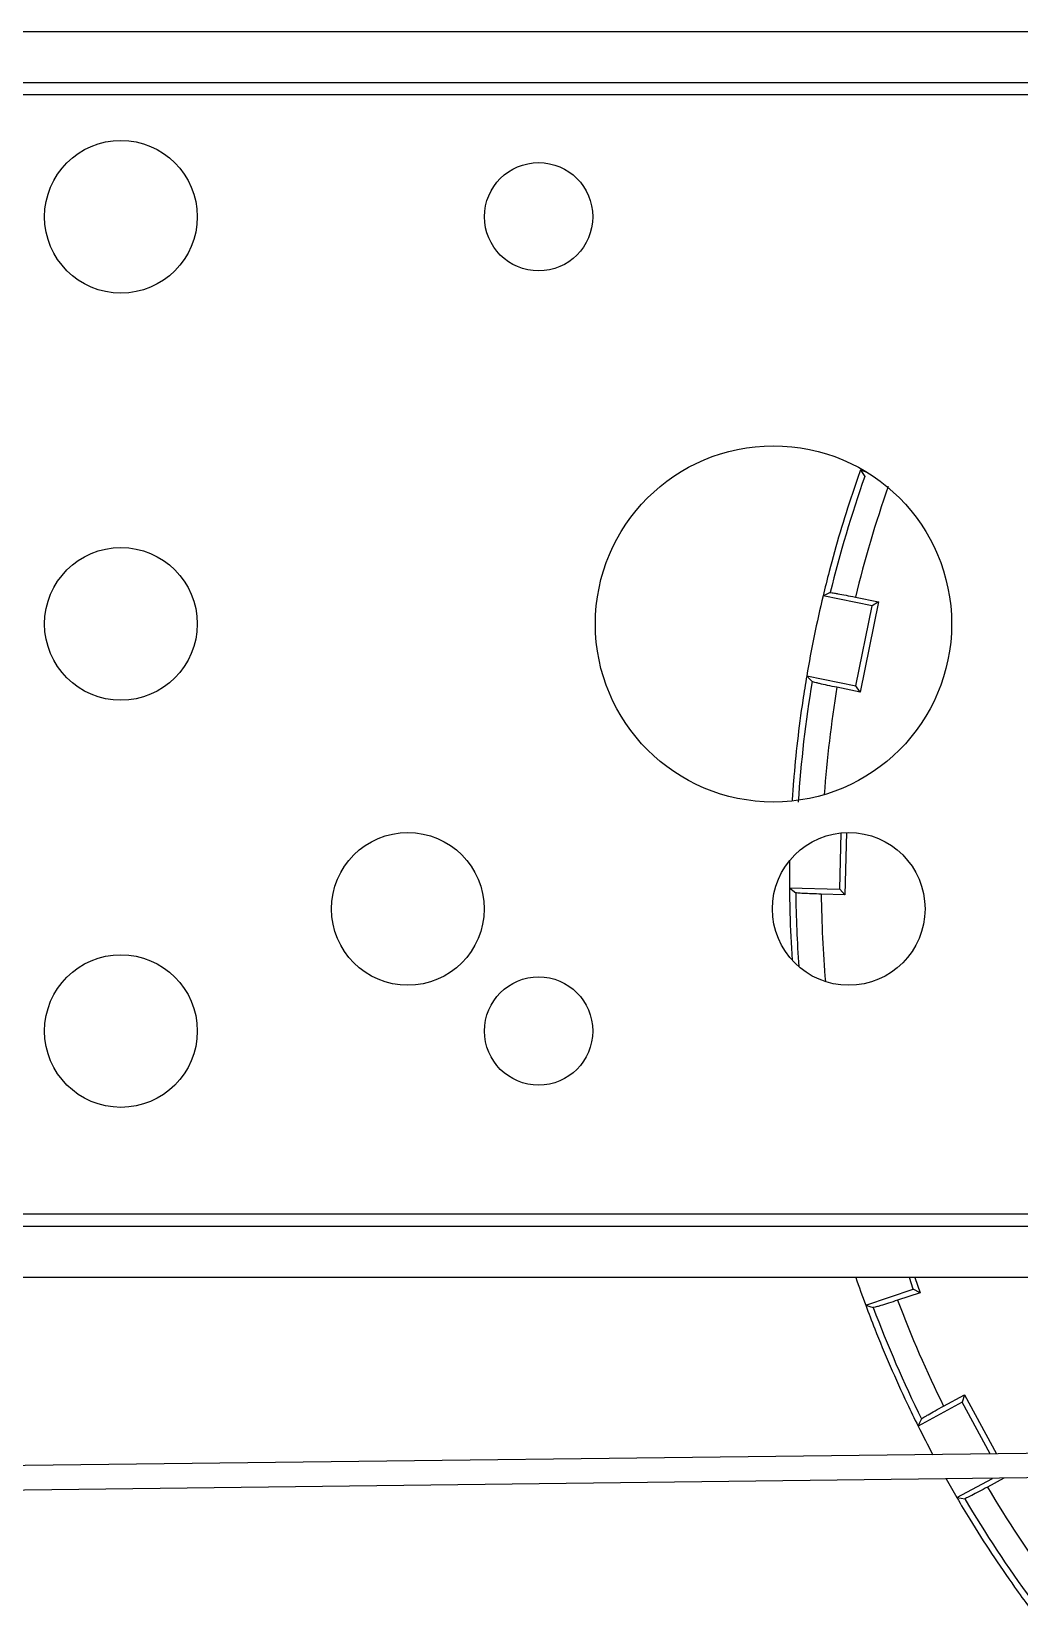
# Model space of a CAD drawing. Header units: inches. Extents: x 0 to 11, y 0 to 8.4.
# Drawn here: x 4.699 to 4.9013, y 3.4388 to 3.7613 of the extents above; entities that cross this region are included whole.
import ezdxf

# ---------------------------------------------------------------- set-up
doc = ezdxf.new("R2010")
doc.units = ezdxf.units.IN
doc.header["$MEASUREMENT"] = 0

msp = doc.modelspace()

# ---------------------------------------------------------------- linework, layer by layer
at = {"color": 7, "linetype": 'Continuous', "lineweight": 25}
for p, q in [((2.813263108614487, 3.761323033971937), (5.45909644194782, 3.761323033971958)), ((2.813263108614487, 3.75090636730527), (5.45909644194782, 3.750906367305291)), ((2.940867275280983, 3.748406367305271), (5.331492275281152, 3.74840636730529)), ((4.868747860082701, 3.671630615805005), (4.870035729379506, 3.67112181481605)), ((4.871136909486403, 3.643738564286742), (4.861067563409838, 3.645797736975457)), ((4.867681969477636, 3.645558757405547), (4.872424467462015, 3.644588920610639)), ((4.867797697990182, 3.627409833645284), (4.871136909486403, 3.643738564286742)), ((4.872424467462015, 3.644588920610639), (4.86864805431408, 3.626122275669672)), ((4.872424467462015, 3.644588920610639), (4.871136909486403, 3.643738564286742)), ((4.857728351913619, 3.629469006334), (4.867797697990182, 3.627409833645284)), ((4.86864805431408, 3.626122275669672), (4.8639055563297, 3.627092112464581)), ((4.86864805431408, 3.626122275669672), (4.867797697990182, 3.627409833645284)), ((4.86447148315533, 3.585755043302989), (4.86478510577284, 3.597288818784174)), ((4.865878480403542, 3.597358372242391), (4.865532502752032, 3.584634709052167)), ((4.854197541486469, 3.586034408935135), (4.86447148315533, 3.585755043302989)), ((4.865532502752032, 3.584634709052167), (4.8606936435763, 3.584766285714373)), ((4.865532502752032, 3.584634709052167), (4.86447148315533, 3.585755043302989)), ((5.414825608614485, 3.519239700638624), (2.857533941947648, 3.519239700638604)), ((5.459096441947821, 3.516739700638624), (2.813263108614489, 3.516739700638603)), ((5.459096441947822, 3.506323033971958), (2.813263108614489, 3.506323033971936)), ((4.879550237259433, 3.503875160099611), (4.878733924821703, 3.506323033971953)), ((4.879884074167826, 3.506323033971953), (4.880930446426002, 3.503185280345834)), ((4.869800341413273, 3.500623782920536), (4.879550237259433, 3.503875160099611)), ((4.880930446426002, 3.503185280345834), (4.876338404296679, 3.501653934655561)), ((4.880930446426002, 3.503185280345834), (4.879550237259433, 3.503875160099611)), ((4.889559124557994, 3.480792883203411), (4.880521947259688, 3.475897850103363)), ((4.885742489378964, 3.47996643939763), (4.889998852681586, 3.48227192025348)), ((4.889998852681586, 3.48227192025348), (4.889559124557994, 3.480792883203411)), ((4.89531202700559, 3.47017191326589), (4.889559124557994, 3.480792883203411)), ((4.889998852681586, 3.48227192025348), (4.896544834178542, 3.470186773090973)), ((5.06521012187683, 3.472219805285969), (4.17792755397165, 3.46152481255079)), ((5.084284994776952, 3.467449363897781), (4.158969270016988, 3.456295932835317)), ((4.888459868586848, 3.461242912956394), (4.895722015689477, 3.465176491912675)), ((4.898065015486328, 3.465204733610092), (4.8947197196326, 3.463392737077001))]:
    msp.add_line(p, q, dxfattribs=at)
at = {"color": 7, "linetype": 'Continuous', "lineweight": 25, "flags": 128}
for points in [[(4.868747860082701, 3.671630615805005), (4.869234463116844, 3.670860666158255), (4.8696176233834, 3.670255378976748)], [(4.862547379130691, 3.646474427425631), (4.861718193699268, 3.646095581175388), (4.861067563409838, 3.645797736975457)], [(4.857728351913619, 3.629469006334), (4.858341262707335, 3.628795251682578), (4.85882370892452, 3.628265695255473)], [(4.854197541486469, 3.586034408935135), (4.85491813705544, 3.585477320973188), (4.855485210339073, 3.585039585604553)], [(4.869800341413273, 3.500623782920536), (4.870668015056594, 3.500346749673346), (4.87135060395019, 3.500129363463326)], [(4.881220583632522, 3.477367432272413), (4.880828908416098, 3.476544229086167), (4.880521947259688, 3.475897850103363)], [(4.888459868586848, 3.461242912956394), (4.889362466636404, 3.461120758413691), (4.890072434190156, 3.461025205106135)]]:
    msp.add_lwpolyline(points, dxfattribs=at)
at = {"color": 7, "linetype": 'Continuous', "lineweight": 25}
for centre, radius in [((4.717342626881185, 3.723406367305282), 0.01562500000001243), ((4.80284644194782, 3.723406367305286), 0.01108333333333356), ((4.850925960214507, 3.64007303397195), 0.03645833333333393), ((4.717342626881174, 3.640073033971952), 0.015625), ((4.776069853732134, 3.581739700638619), 0.01562499999999956), ((4.86632314019885, 3.58173970063862), 0.01562500000000044), ((4.717342626881175, 3.556739700638634), 0.015624999999996), ((4.802846441947822, 3.556739700638619), 0.01108333333333311)]:
    msp.add_circle(centre, radius, dxfattribs=at)
for centre, radius, start, end in [((5.104192806709251, 3.587573033707843), 0.2500000000000015, 160.3526290490846, 161.5322027056635), ((5.104192806709251, 3.587573033707843), 0.2487204994597814, 160.5836205476721, 166.3012112070773), ((5.104192806709251, 3.587573033707842), 0.2435153389023902, 160.66040347096, 166.2244282837891), ((5.104192806709251, 3.587573033707843), 0.2500000000000015, 161.5322027056635, 165.3526290490831), ((5.104192806709251, 3.587573033707843), 0.2500000000000007, 165.3526290490831, 166.532202705665), ((5.104192806709251, 3.587573033707843), 0.2500000000000007, 166.532202705665, 170.3526290490846), ((5.104192806709251, 3.587573033707843), 0.2499999999999998, 170.3526290490846, 171.5322027056633), ((5.104192806709251, 3.587573033707843), 0.2487204994597812, 170.583620547672, 176.3012112070772), ((5.104192806709251, 3.587573033707842), 0.2435153389023907, 170.66040347096, 175.8666790879189), ((5.104192806709251, 3.587573033707843), 0.2500000000000004, 171.5322027056633, 175.3526290490831), ((5.104192806709251, 3.587573033707843), 0.2500000000000004, 175.3526290490831, 176.2755115925389), ((5.104192806709251, 3.587573033707843), 0.2500000000000003, 179.070464297019, 180.3526290490853), ((5.104192806709251, 3.587573033707843), 0.2500000000000016, 180.3526290490853, 181.5322027056643), ((5.104192806709251, 3.587573033707843), 0.2487204994597819, 180.5836205476729, 184.0691144615069), ((5.104192806709251, 3.587573033707842), 0.2435153389023906, 180.6604034709608, 184.8797718130011), ((5.104192806709251, 3.587573033707843), 0.2500000000000016, 181.5322027056643, 183.7391279861295), ((5.104192806709251, 3.587573033707843), 0.2499999999999999, 198.965574924826, 200.3526290490855), ((5.104192806709251, 3.587573033707843), 0.2499999999999999, 200.3526290490855, 201.5322027056642), ((5.104192806709251, 3.587573033707843), 0.2487204994597821, 200.583620547673, 206.3012112070781), ((5.104192806709251, 3.587573033707842), 0.24351533890239, 200.6604034709609, 206.2244282837901), ((5.104192806709251, 3.587573033707843), 0.2499999999999998, 201.5322027056642, 205.3526290490839), ((5.104192806709251, 3.587573033707843), 0.2500000000000001, 205.3526290490839, 206.5322027056655), ((5.104192806709251, 3.587573033707843), 0.2500000000000001, 206.5322027056655, 208.0454379002573), ((5.104192806709251, 3.587573033707843), 0.2500000000000002, 209.3433410968686, 210.3526290490854), ((5.104192806709251, 3.587573033707843), 0.25, 210.3526290490854, 211.5322027056641), ((5.104192806709251, 3.587573033707842), 0.2435153389023902, 210.6604034709609, 216.2244282837901), ((5.104192806709251, 3.587573033707843), 0.2487204994597815, 210.583620547673, 216.3012112070782), ((5.104192806709251, 3.587573033707843), 0.2499999999999999, 211.5322027056641, 215.352629049084), ((5.104192806709251, 3.587573033707843), 0.2500000000000015, 215.352629049084, 216.532202705666)]:
    msp.add_arc(centre, radius, start, end, dxfattribs=at)
for points, knots in [([(4.862547379130691, 3.646474427425631), (4.862629699187512, 3.646473917656514), (4.862759962019217, 3.646473111000503), (4.863395091894484, 3.646374525073135), (4.864274518493957, 3.646222871792194), (4.865721870063237, 3.645953687069512), (4.867028641123158, 3.645690392946886), (4.867681969477636, 3.645558757405547)], [0, 0, 0, 0, 0.2258044879292542, 0.3573118526093876, 0.5009271414618897, 0.7504854067916781, 1, 1, 1, 1]), ([(4.8639055563297, 3.627092112464581), (4.863252180461669, 3.627227756145892), (4.861945867741412, 3.627498952366915), (4.860522854849836, 3.627815834652711), (4.859665110863205, 3.628020403249515), (4.859030015285818, 3.628181055547713), (4.858904538488882, 3.628232533938183), (4.858823708924519, 3.628265695255473)], [0, 0, 0, 0, 0.2498545218870895, 0.4995411617176115, 0.6366718540051022, 0.7659515027602368, 1, 1, 1, 1]), ([(4.8606936435763, 3.584766285714373), (4.86002663967776, 3.58478641113456), (4.858693080053422, 3.584826648452276), (4.857236659893697, 3.5848916129887), (4.856356424001521, 3.584944128048673), (4.855703079974186, 3.584992056487819), (4.855570570323046, 3.585020963988739), (4.855485210339073, 3.585039585604553)], [0, 0, 0, 0, 0.2498545218870872, 0.4995411617176013, 0.6366718540051408, 0.7659515027602911, 1, 1, 1, 1]), ([(4.876338404296679, 3.501653934655561), (4.87570474235609, 3.501444717595414), (4.874437844244552, 3.501026424052082), (4.873047037785275, 3.500589345715189), (4.872201925402984, 3.500337635322839), (4.871571590352143, 3.500159216506352), (4.87143718506409, 3.50014105970208), (4.87135060395019, 3.500129363463326)], [0, 0, 0, 0, 0.2498545218832394, 0.499541161709936, 0.6366718550685307, 0.7659515041796707, 1, 1, 1, 1]), ([(4.881220583632522, 3.477367432272413), (4.881283972128625, 3.477419956079632), (4.881384277756329, 3.477503069479956), (4.881934185282607, 3.477835801893517), (4.882705345990682, 3.478284913261485), (4.883987110219926, 3.479009045454782), (4.885157397128523, 3.479647326701267), (4.885742489378964, 3.47996643939763)], [0, 0, 0, 0, 0.2258044893721262, 0.3573118536904287, 0.5009271414552404, 0.7504854067883362, 1, 1, 1, 1]), ([(4.8947197196326, 3.463392737077001), (4.894132014601947, 3.463076664252875), (4.89295699943095, 3.462444730980029), (4.89166322030583, 3.461772781839052), (4.890874656131892, 3.461378143268981), (4.890284879387241, 3.461092978501179), (4.890155668912648, 3.461051758305767), (4.890072434190155, 3.461025205106135)], [0, 0, 0, 0, 0.2498545218870661, 0.4995411617175807, 0.6366718540071781, 0.7659515027630115, 0.9999999999999999, 0.9999999999999999, 0.9999999999999999, 0.9999999999999999])]:
    msp.add_open_spline(points, degree=3, knots=knots, dxfattribs=at)

doc.saveas('drawing.dxf')
